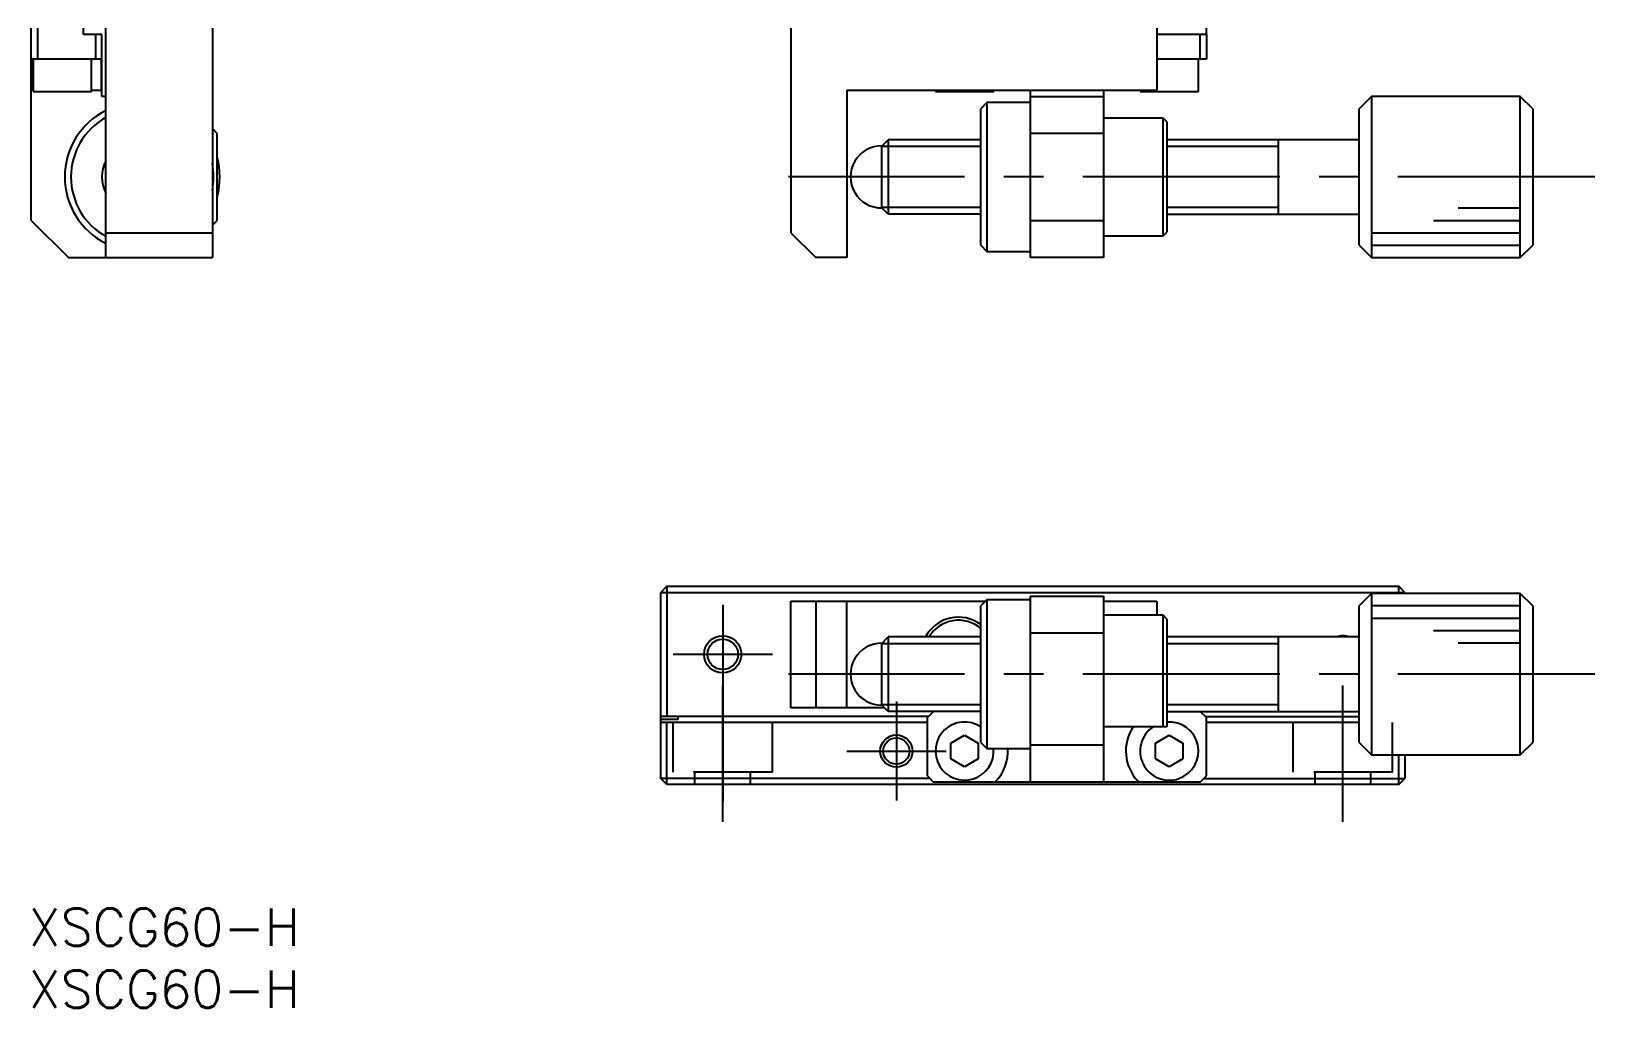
# Model space of a CAD drawing. Extents: x 0 to 277, y -8 to 190.
# Drawn here: x 0.2 to 126.2, y -8 to 70.8 of the extents above; entities that cross this region are included whole.
import ezdxf

# ---------------------------------------------------------------- set-up
doc = ezdxf.new("R2010")
doc.units = 0
doc.header["$LTSCALE"] = 0.5
doc.linetypes.add('CENTER', pattern=[50.8, 31.75, -6.35, 6.35, -6.35])
doc.linetypes.add('DASHED', pattern=[19.05, 12.7, -6.35])
for name, color, linetype in [('MSM_CENTER', 1, 'CENTER'), ('MSM_CONTINUOUS', 7, 'CONTINUOUS'), ('MSM_DASHED', 4, 'DASHED'), ('MSM_NARROW', 5, 'CONTINUOUS'), ('MSM_PART_NUMBER', 7, 'CONTINUOUS')]:
    doc.layers.add(name, color=color, linetype=linetype)
doc.styles.get("Standard").update_dxf_attribs({"font": 'txt.shx', "height": 3, "bigfont": 'bigfont.shx'})

# ---------------------------------------------------------------- blocks, each defined once
blk = doc.blocks.new('*U2')
at = {"layer": 'MSM_PART_NUMBER'}
blk.add_text('XSCG60-H', height=3, dxfattribs=at).set_placement((0, -3))
blk = doc.blocks.new('*U3')
at = {"layer": 'MSM_PART_NUMBER'}
blk.add_text('XSCG60-H', height=3, dxfattribs=at).set_placement((0, -8))

msp = doc.modelspace()

# ---------------------------------------------------------------- linework, layer by layer
at = {"layer": 'MSM_CENTER'}
for p, q in [((126.244929, 59), (61.244929, 59)), ((55.944929, 24.499999), (55.944928, 6.999999)), ((59.944928, 20.499999), (51.944929, 20.499999)), ((55.944929, 7), (55.944929, 18)), ((126.244929, 18.9), (61.244929, 18.9)), ((105.944929, 7), (105.944929, 18)), ((69.944928, 16.699999), (69.944928, 8.7)), ((65.94493, 12.7), (73.944928, 12.7))]:
    msp.add_line(p, q, dxfattribs=at)
at = {"layer": 'MSM_CONTINUOUS'}
for p, q in [((0.2, 55.5), (0.2, 71)), ((0.7, 71), (0.7, 68.5)), ((4.4, 70.5), (4.4, 71)), ((6.2, 52.5), (6.2, 71)), ((14.8, 71), (14.8, 52.5)), ((61.444929, 71), (61.444929, 54.5)), ((90.944929, 71), (90.944929, 66)), ((94.944931, 70.5), (94.944931, 71)), ((5.9, 70.5), (4.4, 70.5)), ((5.4, 68.5), (5.4, 70.5)), ((5.9, 65.5), (5.9, 70.5)), ((94.944931, 70.5), (90.944929, 70.5)), ((94.444929, 68.5), (94.444929, 70.5)), ((94.944931, 70.5), (94.944929, 68.5)), ((5.9, 68.5), (0.2, 68.5)), ((0.269179, 68.5), (0.269179, 66)), ((0.35, 68.5), (0.35, 65.9)), ((5.05, 65.9), (5.05, 68.5)), ((5.859736, 66), (5.859736, 68.5)), ((94.944929, 68.5), (90.944929, 68.5)), ((94.294929, 65.9), (94.294929, 68.5)), ((0.35, 66), (0.2, 66)), ((0.35, 65.9), (5.05, 65.9)), ((5.05, 66), (5.9, 66)), ((65.944929, 66), (65.944929, 52.5)), ((65.944929, 66), (90.944929, 66)), ((73.094929, 66), (73.094929, 65.9)), ((73.094929, 65.9), (77.794929, 65.9)), ((77.794929, 65.9), (77.794929, 66)), ((80.744929, 52.5), (80.744929, 66)), ((86.644929, 66), (86.644929, 52.5)), ((89.594929, 66), (89.594929, 65.9)), ((89.594929, 65.9), (94.294929, 65.9)), ((6.2, 65.5), (5.9, 65.5)), ((77.244929, 65), (76.744929, 64.5)), ((76.744929, 53.5), (76.744929, 64.5)), ((77.244929, 65), (77.244929, 53)), ((80.744929, 65), (77.244929, 65)), ((80.744929, 65.5), (86.644929, 65.5)), ((108.244929, 65.5), (107.244929, 64.5)), ((107.244929, 53.5), (107.244929, 64.5)), ((108.244929, 65.5), (108.244929, 52.5)), ((120.244929, 65.5), (108.244929, 65.5)), ((120.244929, 52.5), (120.244929, 65.5)), ((121.244929, 64.5), (120.244929, 65.5)), ((121.244929, 64.5), (121.244929, 53.5)), ((91.444929, 63.75), (86.644929, 63.75)), ((91.444929, 54.25), (91.444929, 63.75)), ((91.744929, 63.45), (91.444929, 63.75)), ((91.744929, 63.45), (91.744929, 54.55)), ((15.2, 62.5), (14.8, 62.9)), ((15.2, 55.5), (15.2, 62.5)), ((68.744929, 61.4585), (69.286429, 62)), ((69.286429, 62), (69.286429, 56)), ((76.74493, 62), (69.286429, 62)), ((86.644929, 62.5), (80.744929, 62.5)), ((107.244929, 62), (91.744949, 62)), ((100.744929, 55.999995), (100.744929, 62.000005)), ((68.744929, 61.4585), (68.744929, 56.5415)), ((0.2, 55.5), (3.2, 52.5)), ((14.8, 55.1), (15.2, 55.5)), ((69.286429, 56), (68.744929, 56.5415)), ((76.74493, 56), (69.286429, 56)), ((80.744929, 55.5), (86.644929, 55.5)), ((91.744949, 56), (107.244929, 56)), ((6.2, 54.5), (14.8, 54.5)), ((61.444929, 54.5), (63.444929, 52.5)), ((86.644929, 54.25), (91.444929, 54.25)), ((91.444929, 54.25), (91.744929, 54.55)), ((76.744929, 53.5), (77.244929, 53)), ((77.244929, 53), (80.744929, 53)), ((107.244929, 53.5), (108.244929, 52.5)), ((120.244929, 52.5), (121.244929, 53.5)), ((3.2, 52.5), (14.8, 52.5)), ((65.944929, 52.5), (63.444929, 52.5)), ((86.644929, 52.5), (80.744929, 52.5)), ((108.244929, 52.5), (120.244929, 52.5)), ((51.444929, 26), (50.944929, 25.5)), ((50.944929, 25.5), (110.944929, 25.5)), ((50.944929, 10.5), (50.944929, 25.5)), ((51.444929, 26), (51.444929, 15.5)), ((51.444929, 26), (110.444929, 26)), ((108.244929, 25.4), (107.244929, 24.4)), ((108.244929, 25.4), (108.244929, 12.4)), ((120.244929, 25.4), (108.244929, 25.4)), ((110.444929, 25.4), (110.444929, 26)), ((110.944929, 25.5), (110.444929, 26)), ((110.944929, 25.5), (110.944929, 25.4)), ((120.244929, 12.4), (120.244929, 25.4)), ((121.244929, 24.4), (120.244929, 25.4)), ((61.444929, 16.2), (61.444929, 24.8)), ((61.444929, 24.8), (77.144929, 24.8)), ((63.444929, 24.8), (63.444929, 16.2)), ((65.944929, 16.2), (65.944929, 24.8)), ((77.244929, 24.9), (76.744929, 24.4)), ((76.744929, 13.4), (76.744929, 24.4)), ((77.244929, 24.9), (77.244929, 12.9)), ((80.744929, 24.9), (77.244929, 24.9)), ((80.744929, 10.2), (80.744929, 25.2)), ((80.744929, 25.2), (86.644929, 25.2)), ((86.644929, 25.2), (86.644929, 10.2)), ((86.644929, 24.8), (90.944929, 24.8)), ((90.944929, 24.8), (90.944929, 23.65)), ((107.244929, 13.4), (107.244929, 24.4)), ((121.244929, 24.4), (121.244929, 13.4)), ((91.444929, 23.65), (86.644929, 23.65)), ((91.444929, 14.65), (91.444929, 23.65)), ((91.744929, 23.35), (91.444929, 23.65)), ((91.744929, 23.35), (91.744929, 14.65)), ((68.744929, 21.3585), (69.286429, 21.9)), ((69.286429, 21.9), (69.286429, 15.9)), ((76.74493, 21.9), (69.286429, 21.9)), ((86.644929, 22.2), (80.744929, 22.2)), ((107.244929, 21.9), (91.744929, 21.9)), ((100.744929, 15.899995), (100.744929, 21.900005)), ((68.744929, 21.3585), (68.744929, 16.4415)), ((69.286429, 15.9), (68.744929, 16.4415)), ((72.544929, 15.5), (50.944929, 15.5)), ((52.344929, 15.25), (50.944929, 15.25)), ((52.344929, 15.25), (52.344929, 15.5)), ((68.986429, 16.2), (61.444929, 16.2)), ((76.74493, 15.9), (69.286429, 15.9)), ((72.944929, 15.9), (72.444929, 15.4)), ((72.444929, 10.7), (72.444929, 15.4)), ((91.744929, 15.9), (107.244929, 15.9)), ((94.944929, 15.4), (94.444929, 15.9)), ((94.844929, 15.5), (107.244929, 15.5)), ((94.944929, 10.7), (94.944929, 15.4)), ((72.444929, 15), (50.944929, 15)), ((51.444929, 10), (51.444929, 15)), ((74.344929, 13.335085), (75.444929, 13.970171)), ((75.444929, 13.970171), (76.544929, 13.335085)), ((91.744929, 14.65), (86.644929, 14.65)), ((90.844929, 13.335085), (91.944929, 13.970171)), ((91.944929, 13.970171), (93.044929, 13.335085)), ((107.244929, 15), (94.944929, 15)), ((74.344929, 12.064915), (74.344929, 13.335085)), ((76.544929, 13.335085), (76.544929, 12.064915)), ((76.744929, 13.4), (77.244929, 12.9)), ((77.244929, 12.9), (80.744929, 12.9)), ((80.744929, 13.2), (86.644929, 13.2)), ((90.844929, 12.064915), (90.844929, 13.335085)), ((93.044929, 13.335085), (93.044929, 12.064915)), ((107.244929, 13.4), (108.244929, 12.4)), ((120.244929, 12.4), (121.244929, 13.4)), ((75.444929, 11.429829), (74.344929, 12.064915)), ((76.544929, 12.064915), (75.444929, 11.429829)), ((91.944929, 11.429829), (90.844929, 12.064915)), ((93.044929, 12.064915), (91.944929, 11.429829)), ((108.244929, 12.4), (120.244929, 12.4)), ((110.444929, 10), (110.444929, 12.4)), ((110.944929, 12.4), (110.944929, 10.5)), ((51.444929, 10), (50.944929, 10.5)), ((72.644929, 10.5), (50.944929, 10.5)), ((72.444929, 10.7), (72.944929, 10.2)), ((94.444929, 10.2), (72.944929, 10.2)), ((77.963085, 10.269179), (77.992457, 10.2)), ((89.397402, 10.2), (89.426774, 10.269179)), ((94.444929, 10.2), (94.944929, 10.7)), ((94.744929, 10.5), (110.944929, 10.5)), ((110.444929, 10), (110.944929, 10.5)), ((110.444929, 10), (51.444929, 10))]:
    msp.add_line(p, q, dxfattribs=at)
for centre, radius in [((55.944928, 20.499999), 1.2295), ((69.944929, 12.7), 1.0565)]:
    msp.add_circle(centre, radius, dxfattribs=at)
for centre, radius, start, end in [((8.9, 59), 6, 116.743684, 243.256316), ((8.9, 59), 5.5, 119.400351, 240.599649), ((8.9, 59), 6.5, 345.749967, 14.250033), ((68.744929, 59), 2.5, 89.05661378, 270.94338622), ((8.9, 59), 3, 154.158067, 205.841933), ((8.9, 59), 6, 349.524686, 10.475314), ((74.944929, 20.5), 3, 53.130102, 152.181861), ((74.944929, 20.5), 2.75, 49.114807, 149.39668243), ((68.744929, 18.9), 2.5, 89.05661378, 270.94338622), ((75.444929, 12.7), 2.35, 56.413761, 4.88209848), ((91.944929, 12.7), 3.5, 146.141563, 223.989014), ((91.944929, 12.7), 2.35, 123.923112, 94.88213705), ((75.444929, 12.7), 3.5, 316.010986, 3.275829)]:
    msp.add_arc(centre, radius, start, end, dxfattribs=at)
at = {"layer": 'MSM_DASHED'}
for p, q in [((51.944929, 11), (51.944929, 15)), ((59.944929, 11), (59.944929, 15)), ((101.944929, 11), (101.944929, 15)), ((109.944929, 11), (109.944929, 15)), ((59.944929, 11), (51.944929, 11)), ((53.694929, 10), (53.694929, 11)), ((58.194929, 10), (58.194929, 11)), ((109.944929, 11), (101.944929, 11)), ((103.694929, 10), (103.694929, 11)), ((108.194929, 10), (108.194929, 11))]:
    msp.add_line(p, q, dxfattribs=at)
at = {"layer": 'MSM_NARROW'}
for p, q in [((76.74493, 61.4585), (68.744929, 61.4585)), ((100.744929, 61.4585), (91.74493, 61.4585)), ((76.74493, 56.5415), (68.744929, 56.5415)), ((100.744929, 56.5415), (91.74493, 56.5415)), ((113.244929, 55.5), (120.244929, 55.5)), ((115.244929, 56.5), (120.244929, 56.5)), ((108.244929, 54.5), (120.244929, 54.5)), ((108.244929, 53.5), (120.244929, 53.5)), ((120.244929, 24.4), (108.244929, 24.4)), ((120.244929, 23.4), (108.244929, 23.4)), ((120.244929, 22.4), (113.244929, 22.4)), ((76.74493, 21.3585), (68.744929, 21.3585)), ((100.744929, 21.3585), (91.74493, 21.3585)), ((120.244929, 21.4), (115.244929, 21.4)), ((76.74493, 16.4415), (68.744929, 16.4415)), ((100.744929, 16.4415), (91.74493, 16.4415))]:
    msp.add_line(p, q, dxfattribs=at)
for centre, radius in [((55.944928, 20.499999), 1.5), ((69.944929, 12.7), 1.3)]:
    msp.add_circle(centre, radius, dxfattribs=at)
msp.add_arc((105.944929, 20.5), 1.5, 68.96053, 111.03944988, dxfattribs=at)

# ---------------------------------------------------------------- block references
at = {"layer": 'MSM_CONTINUOUS'}
for name in ['*U2', '*U3']:
    msp.add_blockref(name, (0, 0), dxfattribs=at)

doc.saveas('drawing.dxf')
